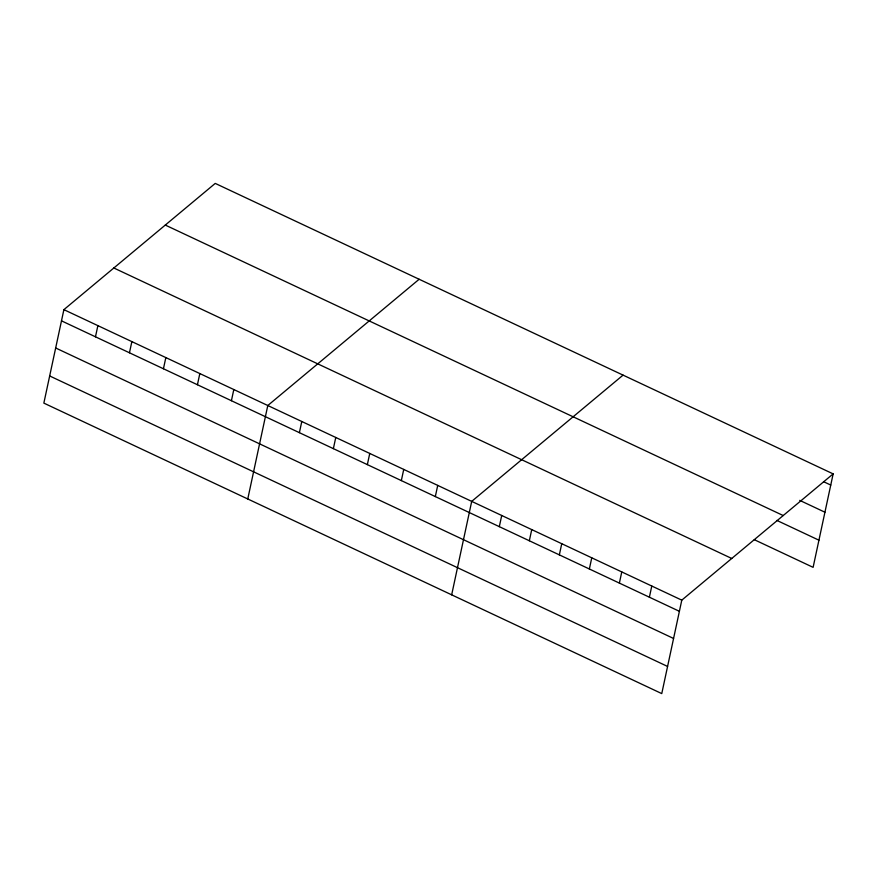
<?xml version="1.0" encoding="UTF-8"?>
<svg xmlns="http://www.w3.org/2000/svg" width="877" height="877" viewBox="0 0 877 877"><rect width="100%" height="100%" fill="white"/><g stroke="black" fill="none" stroke-linecap="round" stroke-linejoin="round"><path stroke-width="1.32" d="M63.889 309.658L43.85 403.113L661.762 693.597L681.791 600.142L833.15 473.887L215.238 183.403L63.889 309.658L681.791 600.142M95.472 336.812L97.873 325.63M129.456 352.784L131.857 341.613M163.44 368.768L165.841 357.586M197.435 384.74L199.824 373.558M231.418 400.712L233.808 389.541M247.763 498.969L267.792 405.514L419.151 279.259M299.386 432.668L301.787 421.497M333.37 448.64L335.77 437.47M367.353 464.624L369.754 453.442M401.337 480.596L403.738 469.425M435.321 496.579L437.722 485.398M451.666 594.836L471.705 501.37L623.065 375.126M499.32 526.66L501.721 515.479M529.335 540.769L531.736 529.587M559.351 554.878L561.74 543.707M589.366 568.987L591.756 557.816M619.37 583.095L621.771 571.925M649.386 597.204L651.786 586.033M833.15 473.887L813.111 567.342L754.286 539.684M823.547 481.67L830.749 485.058M799.725 500.361L824.928 512.212M165.293 225.071L783.205 515.544M776.912 520.434L818.932 540.188M113.835 267.989L731.747 558.474M61.489 320.839L679.401 611.313M55.668 347.983L673.58 638.467M49.671 375.959L667.583 666.443"/></g></svg>
